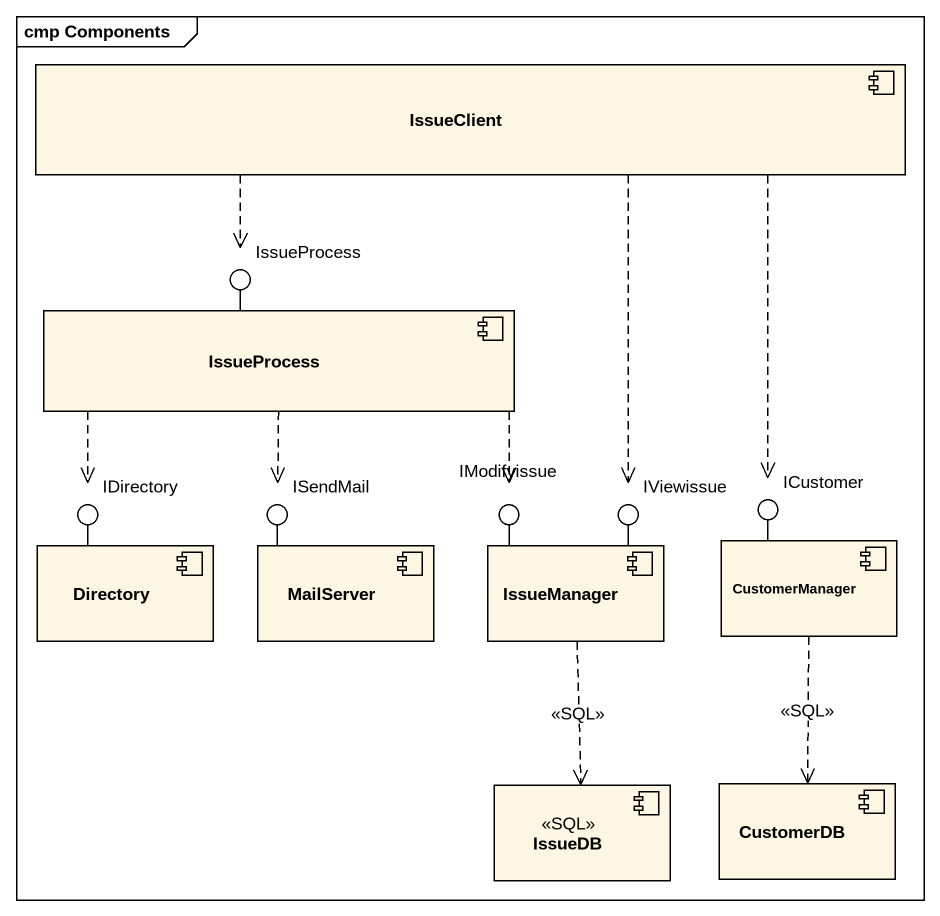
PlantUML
@startuml
mainframe cmp Components
component IssueClient
() IssueProcess
component "IssueProcess" as IssueProcess_2
() IDirectory
() ISendMail
() IModifyissue
() IViewissue
() ICustomer
component Directory
component MailServer
component IssueManager
component CustomerManager
component IssueDB <<SQL>>
component CustomerDB
IssueProcess_2 -up- IssueProcess
Directory -up- IDirectory
MailServer -up- ISendMail
IssueManager -up- IModifyissue
IssueManager -up- IViewissue
CustomerManager -up- ICustomer
IssueClient ..> IssueProcess
IssueClient ..> IViewissue
IssueClient ..> ICustomer
IssueProcess_2 ..> IDirectory
IssueProcess_2 ..> ISendMail
IssueProcess_2 ..> IModifyissue
IssueManager ..> IssueDB : <<SQL>>
CustomerManager ..> CustomerDB : <<SQL>>
@enduml
